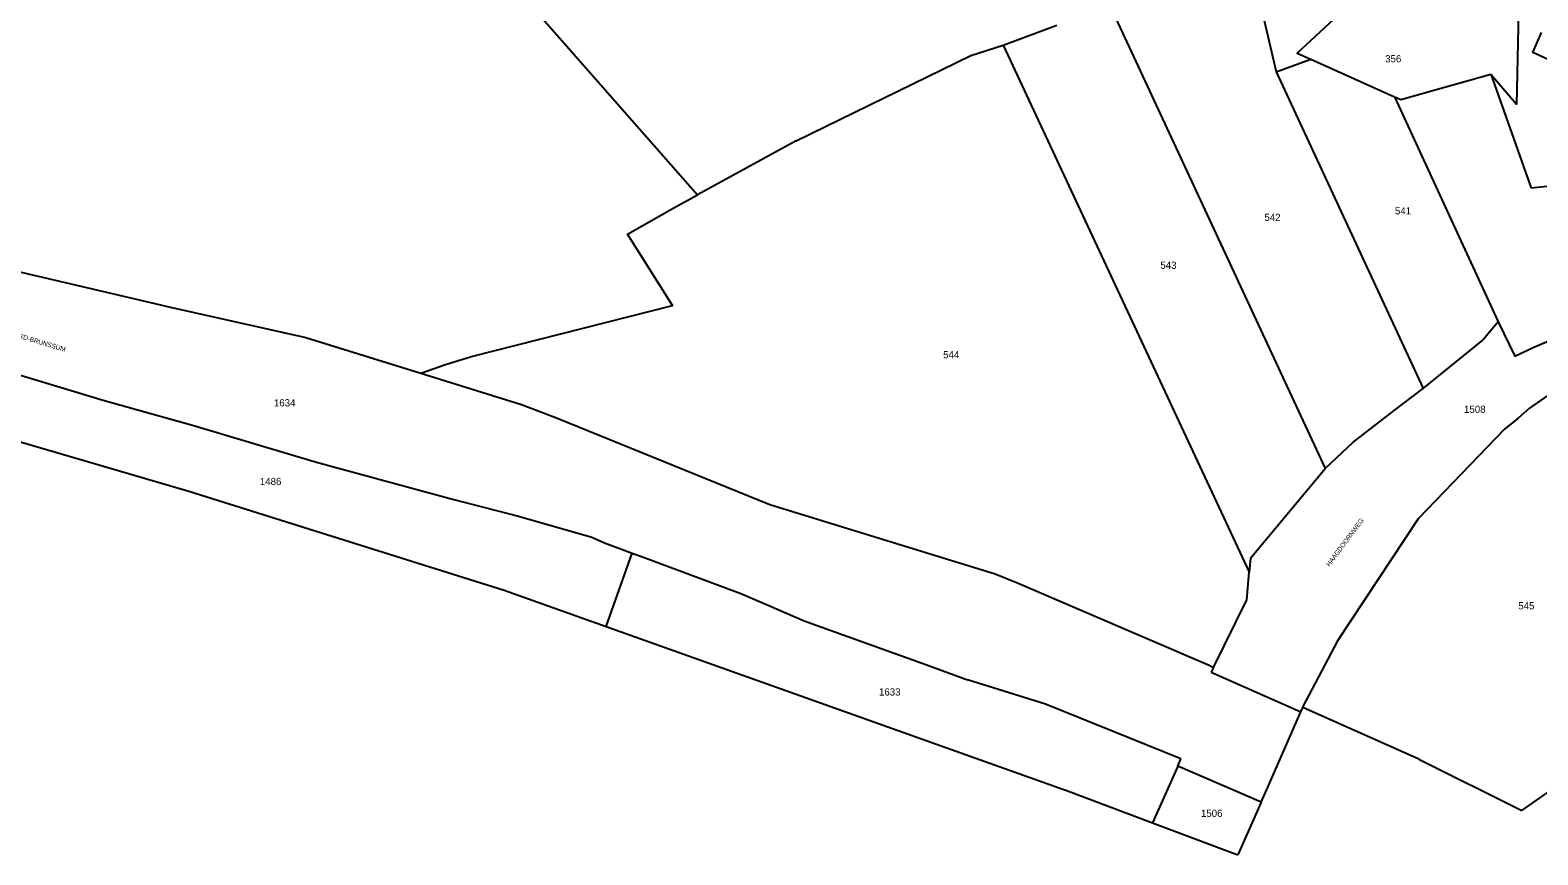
# Model space of a CAD drawing. Extents: x 191922 to 199923, y 328959 to 333350.
# Drawn here: x 193560 to 194121, y 328959 to 329266 of the extents above; entities that cross this region are included whole.
import ezdxf

# ---------------------------------------------------------------- set-up
doc = ezdxf.new("R2010")
doc.units = 0
for name, color, linetype in [('enkelbestemming', 7, 'Continuous'), ('Kader', 7, 'Continuous'), ('Level 6', 7, 'Continuous'), ('Maatvoering_symbolen', 7, 'Continuous'), ('recreatiewoning', 7, 'Continuous')]:
    doc.layers.add(name, color=color, linetype=linetype)

msp = doc.modelspace()

# ---------------------------------------------------------------- linework, layer by layer
at = {"layer": 'Kader'}
for p, q in [((193774.19, 329044.42), (193944.38, 328983.78)), ((194020.26, 328983.74), (194033.02, 329012.65)), ((194033.02, 329012.65), (194033.72, 329014.24)), ((194076.89, 328995.03), (194033.72, 329014.24)), ((194076.89, 328995.03), (194115.35, 328975.83)), ((194018.14, 328978.94), (194020.26, 328983.74)), ((194018.14, 328978.94), (194009.51, 328959.38)), ((193977.73, 328971.27), (194009.51, 328959.38))]:
    msp.add_line(p, q, dxfattribs=at)
for points in [[(193520.7, 329123.45), (193618.72, 329094.75), (193736.22, 329057.98), (193774.19, 329044.42)], [(194115.35, 328975.83), (194192.54, 329029.77), (194199.81, 329034.3)], [(193944.38, 328983.78), (193945.42, 328983.42), (193977.73, 328971.27)]]:
    msp.add_lwpolyline(points, dxfattribs=at)
at = {"layer": 'Level 6'}
for p, q in [((193683.98, 329346.58), (193808.21, 329205.13)), ((194113.41, 329238.79), (194114.38, 329281.59)), ((193960.75, 329278.09), (194042.08, 329103.22)), ((193922.12, 329260.82), (193942.12, 329268.29)), ((193922.12, 329260.82), (194013.79, 329064.68)), ((194023.78, 329250.96), (194036.75, 329255.61)), ((194023.78, 329250.96), (194036.75, 329255.61)), ((194036.75, 329255.61), (194067.83, 329241.65)), ((194036.75, 329255.61), (194067.83, 329241.65)), ((194023.78, 329250.96), (194078.52, 329133.06)), ((194103.79, 329250.1), (194113.41, 329238.79)), ((194103.79, 329250.1), (194118.72, 329207.63)), ((194067.83, 329241.65), (194106.45, 329157.78)), ((194067.83, 329241.65), (194106.45, 329157.78)), ((193844.96, 329225.21), (193808.21, 329205.13)), ((194139.7, 329209.74), (194118.72, 329207.63)), ((194106.45, 329157.78), (194100.74, 329151.01)), ((194078.52, 329133.06), (194100.74, 329151.01)), ((194052.32, 329112.85), (194042.08, 329103.22)), ((194014.22, 329069.79), (194042.08, 329103.22)), ((193774.19, 329044.42), (193783.85, 329071.76)), ((193783.85, 329071.76), (193788.78, 329069.95)), ((193788.78, 329069.95), (193824.33, 329056.67)), ((194014.22, 329069.79), (194013.79, 329064.68)), ((193824.33, 329056.67), (193834.81, 329052.2)), ((193834.81, 329052.2), (193848.03, 329046.52)), ((193848.03, 329046.52), (193893.32, 329030.31)), ((193893.32, 329030.31), (193908.83, 329024.55)), ((194000.49, 329029.17), (193999.62, 329027.42)), ((193999.62, 329027.42), (194033.02, 329012.65)), ((193937.87, 329015.46), (193908.83, 329024.55)), ((193988.33, 328995.14), (193937.87, 329015.46)), ((193987.19, 328992.34), (193988.33, 328995.14)), ((193987.19, 328992.34), (193977.73, 328971.27)), ((194018.14, 328978.94), (193987.19, 328992.34))]:
    msp.add_line(p, q, dxfattribs=at)
for points in [[(194066.68, 329303.99), (194069.54, 329298.15), (194061.72, 329285.97), (194031.6, 329257.91), (194036.75, 329255.61)], [(194011.39, 329292.57), (194019.98, 329277.03), (194017.96, 329275.9), (194023.78, 329250.96)], [(194011.39, 329292.57), (194019.98, 329277.03), (194017.96, 329275.9), (194023.78, 329250.96)], [(193844.96, 329225.21), (193910.05, 329257.01), (193922.12, 329260.82)], [(194067.83, 329241.65), (194070.23, 329240.57), (194103.79, 329250.1)], [(193378.78, 329223.77), (193473.12, 329195.55), (193528.68, 329182.78), (193612.49, 329163.12), (193662.34, 329152.06), (193705.25, 329138.7)], [(193705.25, 329138.7), (193714.4, 329141.91), (193724.01, 329144.9), (193798.97, 329163.93), (193782.18, 329190.46), (193799.44, 329200.34), (193808.21, 329205.13)], [(194106.45, 329157.78), (194112.64, 329145), (194119.75, 329148.43), (194127.71, 329151.73), (194139.87, 329155.92)], [(194106.45, 329157.78), (194112.64, 329145), (194119.75, 329148.43), (194127.71, 329151.73), (194139.87, 329155.92)], [(193548.18, 329140.34), (193586.88, 329128.64), (193621.04, 329119.06), (193665.51, 329105.77), (193669.03, 329104.83), (193717.04, 329091.83), (193741.57, 329085.47), (193768.83, 329077.72), (193773.64, 329075.51), (193783.85, 329071.76)], [(194143.57, 329142.78), (194140.31, 329141.08), (194118.2, 329125.71), (194113.87, 329121.92), (194108.89, 329117.93), (194076.66, 329084.44), (194046.58, 329039.03), (194033.54, 329014.37), (194033.74, 329014.28), (194033.72, 329014.24)], [(193705.25, 329138.7), (193742.75, 329127.03), (193755.69, 329122.04), (193835.15, 329089.79), (193919.13, 329063.97), (193927.73, 329060.49), (193998.77, 329029.94), (194000.49, 329029.17)], [(194052.32, 329112.85), (194067.79, 329124.82), (194078.52, 329133.06)], [(194000.49, 329029.17), (194012.92, 329054.3), (194013.79, 329064.68)]]:
    msp.add_lwpolyline(points, dxfattribs=at)
at = {"layer": 'recreatiewoning'}
msp.add_lwpolyline([(194135.69, 329259.74), (194132.2, 329252.28), (194119.36, 329258.1), (194122.68, 329265.61)], dxfattribs=at)

# ---------------------------------------------------------------- texts
at = {"layer": 'enkelbestemming'}
msp.add_text('356', height=2.7, dxfattribs=at).set_placement((194064.38, 329254.45))
for s, p in [('542', (194019.42, 329195.39)), ('541', (194068.02, 329197.82)), ('543', (193980.66, 329177.57)), ('544', (193899.75, 329144.24)), ('1634', (193650.46, 329126.34)), ('1508', (194093.76, 329123.92)), ('1486', (193645.22, 329097.05)), ('545', (194113.96, 329050.77)), ('1633', (193875.84, 329018.69)), ('1506', (193995.76, 328973.49))]:
    msp.add_text(s, height=2.7, rotation=0, dxfattribs=at).set_placement(p)
at = {"layer": 'Maatvoering_symbolen'}
for s, rotation, p in [('PROVINCIALE WEG S 20 SITTARD-BRUNSSUM', 343.1965, (193520.9, 329162.23)), ('HAAGDOORNWEG', 53.2219, (194043.63, 329066.59))]:
    msp.add_text(s, height=1.75, rotation=rotation, dxfattribs=at).set_placement(p)

doc.saveas('drawing.dxf')
